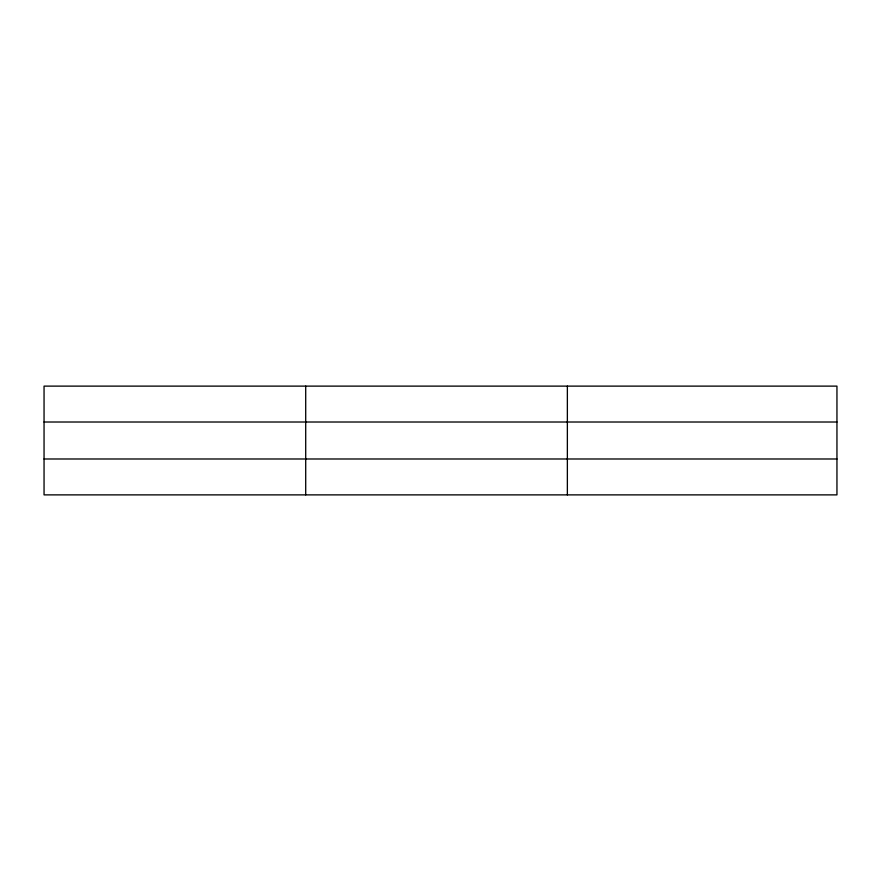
<?xml version="1.0" encoding="UTF-8"?>
<svg xmlns="http://www.w3.org/2000/svg" width="881" height="881" viewBox="0 0 881 881"><rect width="100%" height="100%" fill="white"/><g stroke="black" fill="none" stroke-linecap="round" stroke-linejoin="round"><path stroke-width="1.32" d="M305.707 386.12L305.707 494.88M567.364 386.12L567.364 494.88M836.95 458.99L836.95 494.88L44.05 494.88L44.05 386.12L836.95 386.12L836.95 458.99L44.05 458.99M44.05 422.01L836.95 422.01"/></g></svg>
